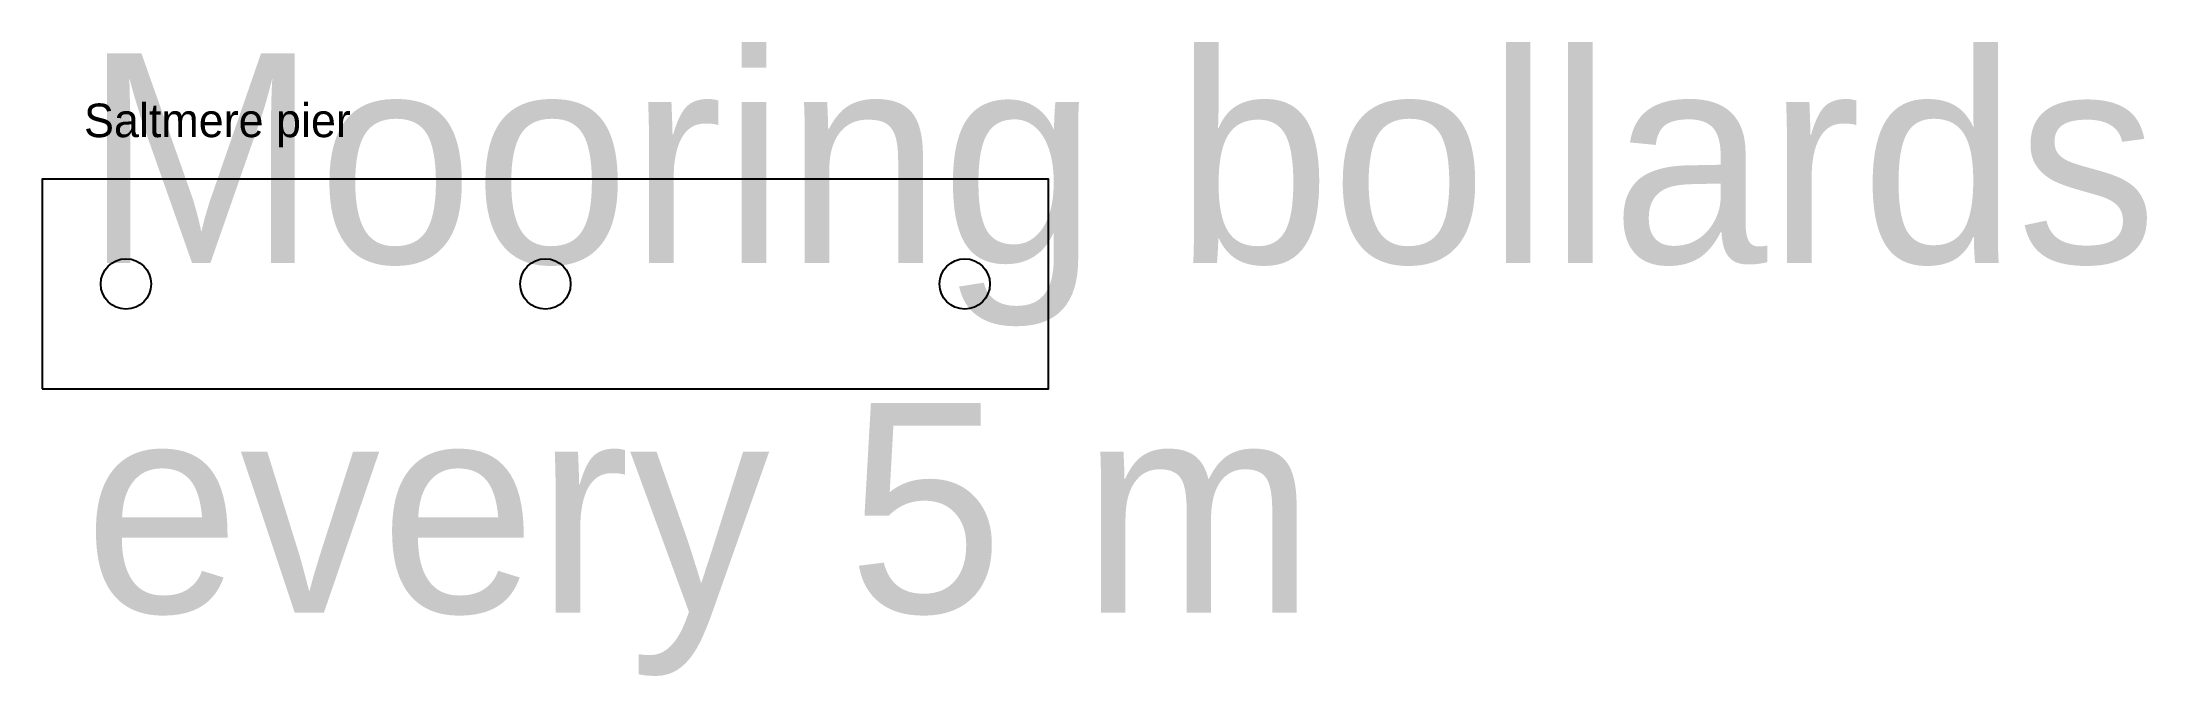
# Model space of a CAD drawing. Header units: metres. Extents: x 0 to 25.1, y -3.4 to 4.1.
import ezdxf

# ---------------------------------------------------------------- set-up
doc = ezdxf.new("R2010")
doc.units = ezdxf.units.M
doc.layers.add('LABELS', color=3, linetype='Continuous')
doc.layers.add('PIER', color=1, linetype='Continuous')

# ---------------------------------------------------------------- blocks, each defined once
blk = doc.blocks.new('BOLLARD')
blk.add_circle((0, 0), 0.3)

msp = doc.modelspace()

# ---------------------------------------------------------------- linework, layer by layer
at = {"layer": 'PIER'}
msp.add_lwpolyline([(0, 0), (12, 0), (12, 2.5), (0, 2.5)], close=True, dxfattribs=at)

# ---------------------------------------------------------------- block references
for p in [(1, 1.25), (6, 1.25), (11, 1.25)]:
    msp.add_blockref('BOLLARD', p)

# ---------------------------------------------------------------- texts
at = {"layer": 'LABELS'}
msp.add_text('Saltmere pier', height=0.4, dxfattribs=at).set_placement((0.5, 3))
at = {"layer": 'LABELS', "insert": (0.5, 4), "char_height": 2.5, "attachment_point": 1}
msp.add_mtext('Mooring bollards\\Pevery 5 m', dxfattribs=at)

doc.saveas('drawing.dxf')
